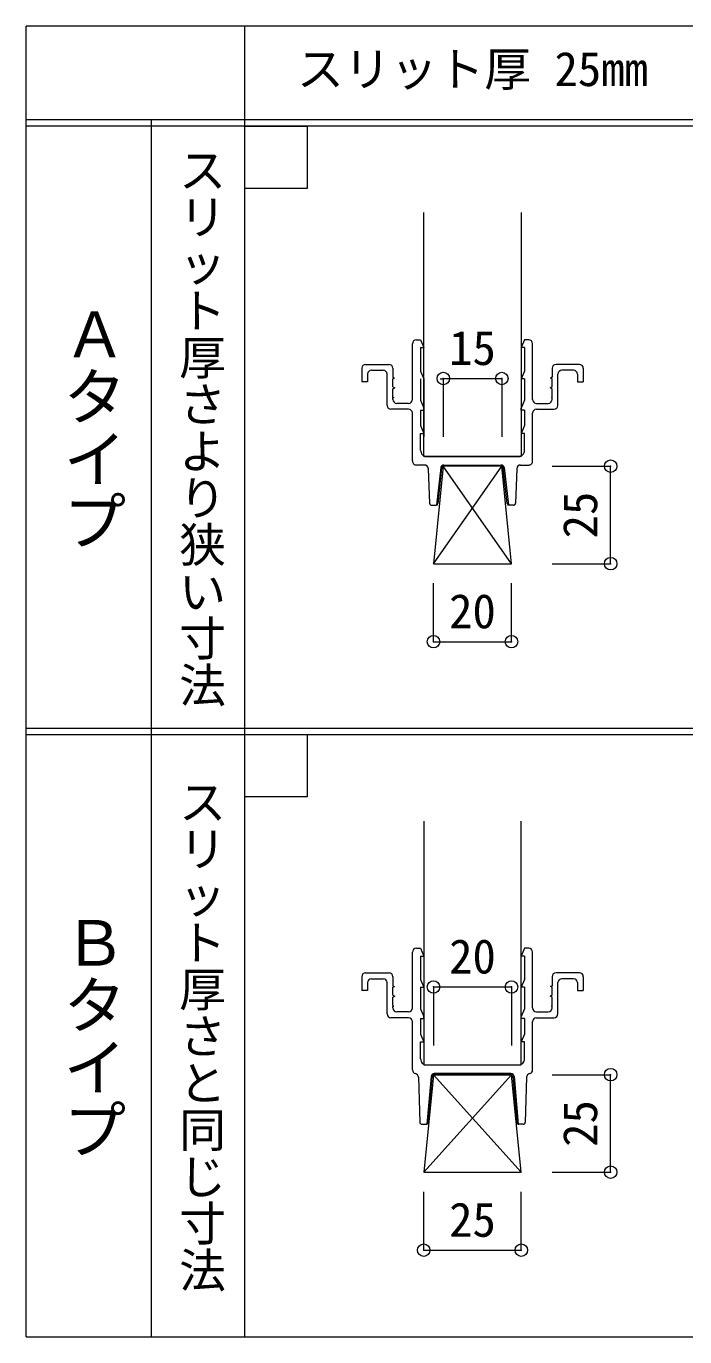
# Model space of a CAD drawing. Units: millimetres on the paper, with parts at other scales. Extents: x -35288 to 200, y -139 to 12382.
# Drawn here: x -90 to -68.9, y -2 to 40 of the extents above; entities that cross this region are included whole.
import ezdxf
from ezdxf.enums import TextEntityAlignment as Align

# ---------------------------------------------------------------- set-up
doc = ezdxf.new("R2010")
doc.units = ezdxf.units.MM
doc.header["$PDMODE"] = 32
doc.header["$PDSIZE"] = 0.4
doc.layers.add('1-0_', color=7, linetype='Continuous', lineweight=9)
doc.layers.add('3-0_通り芯', color=7, linetype='Continuous', lineweight=9)
doc.styles.add('@ＭＳ ゴシック', font='')
doc.styles.add('ＭＳ ゴシック', font='')
doc.styles.get('@ＭＳ ゴシック').set_extended_font_data('@MS Gothic')
doc.styles.get('ＭＳ ゴシック').set_extended_font_data('MS Gothic')

msp = doc.modelspace()

# ---------------------------------------------------------------- linework, layer by layer
at = {"layer": '1-0_'}
for p, q in [((-10, 40), (-90, 40)), ((-90, -2), (-90, 40)), ((-83, -2), (-83, 40)), ((-10, 37), (-90, 37)), ((-86, 37), (-86, -2)), ((-10, 36.8), (-90, 36.8)), ((-90, 17.5), (-10, 17.5)), ((-90, 17.3), (-10, 17.3))]:
    msp.add_line(p, q, dxfattribs=at)
msp.add_lwpolyline([(-90, -2), (-10, -2), (-10, 40)], dxfattribs=at)
for points in [[(-83, 36.8), (-81, 36.8), (-81, 34.8), (-83, 34.8)], [(-83, 17.3), (-81, 17.3), (-81, 15.3), (-83, 15.3)]]:
    msp.add_lwpolyline(points, close=True, dxfattribs=at)
at = {"layer": '3-0_通り芯', "color": 4}
for p, q in [((-77.263, 26.212), (-77.263, 34.025)), ((-74.138, 34.025), (-74.138, 26.212)), ((-74.138, 26.212), (-77.263, 26.212)), ((-77.263, 14.525), (-77.263, 6.712)), ((-74.138, 6.712), (-74.138, 14.525)), ((-77.263, 6.712), (-74.138, 6.712))]:
    msp.add_line(p, q, dxfattribs=at)
at = {"layer": '3-0_通り芯'}
for p, q in [((-77.625, 28.038), (-77.625, 29.825)), ((-77.5, 29.95), (-77.363, 29.95)), ((-77.363, 29.95), (-77.263, 29.7)), ((-74.038, 29.95), (-74.138, 29.7)), ((-73.9, 29.95), (-74.038, 29.95)), ((-73.775, 28.038), (-73.775, 29.825)), ((-77.363, 29.7), (-77.263, 29.7)), ((-77.363, 29.7), (-77.363, 28.95)), ((-74.038, 29.7), (-74.138, 29.7)), ((-74.038, 29.7), (-74.038, 28.95)), ((-79.25, 29.038), (-79.25, 28.6)), ((-79.125, 29.163), (-78.375, 29.163)), ((-78.25, 29.038), (-78.25, 28.75)), ((-73.15, 29.038), (-73.15, 28.75)), ((-72.275, 29.163), (-73.025, 29.163)), ((-72.15, 29.038), (-72.15, 28.6)), ((-79.063, 28.6), (-79.25, 28.6)), ((-79.063, 28.85), (-79.063, 28.6)), ((-78.938, 28.975), (-78.563, 28.975)), ((-78.438, 27.85), (-78.438, 28.85)), ((-78.25, 28.75), (-78.2, 28.725)), ((-78.25, 28.7), (-78.2, 28.725)), ((-78.25, 28.444), (-78.25, 28.7)), ((-77.363, 28.95), (-77.263, 28.7)), ((-77.363, 28.7), (-77.363, 28.013)), ((-77.263, 28.712), (-77.263, 26.837)), ((-76.738, 28.7), (-76.638, 28.7)), ((-76.638, 28.712), (-76.638, 26.837)), ((-76.638, 28.712), (-74.763, 28.712)), ((-74.763, 28.712), (-74.763, 26.837)), ((-74.038, 28.95), (-74.138, 28.7)), ((-74.038, 28.7), (-74.138, 28.7)), ((-74.038, 28.7), (-74.038, 28.013)), ((-73.15, 28.75), (-73.2, 28.725)), ((-73.15, 28.7), (-73.2, 28.725)), ((-73.15, 28.444), (-73.15, 28.7)), ((-72.963, 27.85), (-72.963, 28.85)), ((-72.463, 28.975), (-72.838, 28.975)), ((-72.338, 28.85), (-72.338, 28.6)), ((-72.338, 28.6), (-72.15, 28.6)), ((-78.25, 28.444), (-78.188, 28.413)), ((-78.25, 28.381), (-78.188, 28.413)), ((-78.25, 28.113), (-78.25, 28.381)), ((-73.15, 28.444), (-73.213, 28.413)), ((-73.15, 28.381), (-73.213, 28.413)), ((-73.15, 28.113), (-73.15, 28.381)), ((-77.75, 27.725), (-78.313, 27.725)), ((-78.25, 28.113), (-78.225, 28.1)), ((-78.25, 28.088), (-78.225, 28.1)), ((-78.25, 28.038), (-78.25, 28.088)), ((-77.75, 27.913), (-78.125, 27.913)), ((-77.363, 28.013), (-77.263, 27.763)), ((-74.038, 28.013), (-74.138, 27.763)), ((-73.65, 27.913), (-73.275, 27.913)), ((-73.65, 27.725), (-73.088, 27.725)), ((-73.15, 28.113), (-73.175, 28.1)), ((-73.15, 28.088), (-73.175, 28.1)), ((-73.15, 28.038), (-73.15, 28.088)), ((-77.625, 26.068), (-77.625, 27.6)), ((-77.363, 27.7), (-77.363, 27.2)), ((-74.038, 27.7), (-74.038, 27.2)), ((-73.775, 26.068), (-73.775, 27.6)), ((-77.363, 27.2), (-77.263, 26.95)), ((-77.363, 26.409), (-77.363, 26.95)), ((-77.363, 26.95), (-77.263, 26.95)), ((-74.038, 27.2), (-74.138, 26.95)), ((-74.038, 26.95), (-74.138, 26.95)), ((-74.038, 26.409), (-74.038, 26.95)), ((-77.175, 26.212), (-74.225, 26.212)), ((-77.242, 25.937), (-77.5, 25.937)), ((-77.241, 25.937), (-77.242, 25.937)), ((-77.117, 25.817), (-77.077, 24.71)), ((-76.717, 25.855), (-76.85, 24.653)), ((-76.806, 24.706), (-76.681, 25.844)), ((-76.618, 25.937), (-76.619, 25.937)), ((-76.619, 25.9), (-76.618, 25.9)), ((-76.618, 25.937), (-74.782, 25.937)), ((-74.782, 25.9), (-76.618, 25.9)), ((-74.782, 25.937), (-74.781, 25.937)), ((-74.781, 25.9), (-74.782, 25.9)), ((-74.594, 24.706), (-74.719, 25.844)), ((-74.683, 25.855), (-74.55, 24.653)), ((-74.283, 25.817), (-74.323, 24.71)), ((-74.159, 25.937), (-74.158, 25.937)), ((-74.158, 25.937), (-73.9, 25.937)), ((-73.15, 25.9), (-71.275, 25.9)), ((-71.275, 22.775), (-71.275, 25.9)), ((-77.015, 24.65), (-76.869, 24.65)), ((-74.385, 24.65), (-74.531, 24.65)), ((-73.15, 22.775), (-71.275, 22.775)), ((-76.95, 20.275), (-76.95, 22.15)), ((-74.45, 20.275), (-74.45, 22.15)), ((-76.95, 20.275), (-74.45, 20.275)), ((-77.625, 8.538), (-77.625, 10.325)), ((-77.5, 10.45), (-77.363, 10.45)), ((-77.363, 10.45), (-77.263, 10.2)), ((-77.363, 10.2), (-77.263, 10.2)), ((-77.363, 10.2), (-77.363, 9.45)), ((-74.038, 10.45), (-74.138, 10.2)), ((-74.038, 10.2), (-74.138, 10.2)), ((-73.9, 10.45), (-74.038, 10.45)), ((-74.038, 10.2), (-74.038, 9.45)), ((-73.775, 8.538), (-73.775, 10.325)), ((-79.125, 9.663), (-78.375, 9.663)), ((-72.275, 9.663), (-73.025, 9.663)), ((-79.25, 9.538), (-79.25, 9.1)), ((-79.063, 9.35), (-79.063, 9.1)), ((-78.938, 9.475), (-78.563, 9.475)), ((-78.438, 8.35), (-78.438, 9.35)), ((-78.25, 9.538), (-78.25, 9.25)), ((-78.25, 9.25), (-78.2, 9.225)), ((-77.363, 9.45), (-77.263, 9.2)), ((-74.038, 9.45), (-74.138, 9.2)), ((-73.15, 9.25), (-73.2, 9.225)), ((-73.15, 9.538), (-73.15, 9.25)), ((-72.963, 8.35), (-72.963, 9.35)), ((-72.463, 9.475), (-72.838, 9.475)), ((-72.338, 9.35), (-72.338, 9.1)), ((-72.15, 9.538), (-72.15, 9.1)), ((-79.063, 9.1), (-79.25, 9.1)), ((-78.25, 9.2), (-78.2, 9.225)), ((-78.25, 8.944), (-78.25, 9.2)), ((-78.25, 8.944), (-78.188, 8.913)), ((-78.25, 8.881), (-78.188, 8.913)), ((-78.25, 8.613), (-78.25, 8.881)), ((-77.363, 9.2), (-77.263, 9.2)), ((-77.363, 9.2), (-77.363, 8.513)), ((-76.95, 9.212), (-74.45, 9.212)), ((-76.95, 9.212), (-76.95, 7.337)), ((-74.45, 9.212), (-74.45, 7.337)), ((-74.038, 9.2), (-74.138, 9.2)), ((-74.038, 9.2), (-74.038, 8.513)), ((-73.15, 8.944), (-73.213, 8.913)), ((-73.15, 8.881), (-73.213, 8.913)), ((-73.15, 9.2), (-73.2, 9.225)), ((-73.15, 8.944), (-73.15, 9.2)), ((-73.15, 8.613), (-73.15, 8.881)), ((-72.338, 9.1), (-72.15, 9.1)), ((-78.25, 8.613), (-78.225, 8.6)), ((-78.25, 8.588), (-78.225, 8.6)), ((-78.25, 8.538), (-78.25, 8.588)), ((-77.75, 8.413), (-78.125, 8.413)), ((-77.363, 8.513), (-77.263, 8.263)), ((-74.038, 8.513), (-74.138, 8.263)), ((-73.65, 8.413), (-73.275, 8.413)), ((-73.15, 8.613), (-73.175, 8.6)), ((-73.15, 8.588), (-73.175, 8.6)), ((-73.15, 8.538), (-73.15, 8.588)), ((-77.75, 8.225), (-78.313, 8.225)), ((-77.625, 6.556), (-77.625, 8.1)), ((-77.363, 8.2), (-77.363, 7.7)), ((-74.038, 8.2), (-74.038, 7.7)), ((-73.775, 6.556), (-73.775, 8.1)), ((-73.65, 8.225), (-73.088, 8.225)), ((-77.363, 7.7), (-77.263, 7.45)), ((-74.038, 7.7), (-74.138, 7.45)), ((-77.363, 7.45), (-77.263, 7.45)), ((-77.363, 6.908), (-77.363, 7.45)), ((-74.038, 7.45), (-74.138, 7.45)), ((-74.038, 6.908), (-74.038, 7.45)), ((-77.43, 6.316), (-77.389, 4.873)), ((-77.175, 6.712), (-74.225, 6.712)), ((-77.03, 6.346), (-77.162, 4.816)), ((-77.12, 4.87), (-76.992, 6.343)), ((-76.93, 6.437), (-75.7, 6.437)), ((-75.7, 6.437), (-76.93, 6.437)), ((-76.93, 6.4), (-74.47, 6.4)), ((-75.7, 6.437), (-74.47, 6.437)), ((-74.47, 6.437), (-75.7, 6.437)), ((-74.408, 6.343), (-74.28, 4.87)), ((-74.37, 6.346), (-74.238, 4.816)), ((-73.97, 6.316), (-74.011, 4.873)), ((-73.15, 6.4), (-71.275, 6.4)), ((-71.275, 3.275), (-71.275, 6.4)), ((-77.327, 4.812), (-77.182, 4.812)), ((-74.073, 4.812), (-74.218, 4.812)), ((-73.15, 3.275), (-71.275, 3.275)), ((-77.263, 0.775), (-77.263, 2.65)), ((-74.138, 0.775), (-74.138, 2.65)), ((-77.263, 0.775), (-74.138, 0.775))]:
    msp.add_line(p, q, dxfattribs=at)
at = {"layer": '3-0_通り芯', "color": 3}
for p, q in [((-76.638, 25.9), (-76.95, 22.775)), ((-74.45, 22.775), (-76.638, 25.9)), ((-74.45, 22.775), (-74.763, 25.9)), ((-76.95, 22.775), (-74.45, 22.775)), ((-76.95, 6.4), (-77.263, 3.275)), ((-77.263, 3.275), (-74.45, 6.4)), ((-74.138, 3.275), (-76.95, 6.4)), ((-77.263, 3.275), (-74.138, 3.275))]:
    msp.add_line(p, q, dxfattribs=at)
at = {"layer": '3-0_通り芯'}
for points in [[(-77.363, 27.7), (-77.263, 27.7), (-77.263, 27.763)], [(-74.038, 27.7), (-74.138, 27.7), (-74.138, 27.763)], [(-77.363, 8.2), (-77.263, 8.2), (-77.263, 8.263)], [(-74.038, 8.2), (-74.138, 8.2), (-74.138, 8.263)]]:
    msp.add_lwpolyline(points, dxfattribs=at)
at = {"layer": '3-0_通り芯', "color": 3}
for points in [[(-76.95, 22.775), (-74.763, 25.9), (-76.638, 25.9)], [(-74.138, 3.275), (-74.45, 6.4), (-76.95, 6.4)]]:
    msp.add_lwpolyline(points, dxfattribs=at)
at = {"layer": '3-0_通り芯'}
for centre, radius, start, end in [((-77.5, 29.825), 0.125, 90, 180), ((-73.9, 29.825), 0.125, 360, 90), ((-79.125, 29.038), 0.125, 90, 180), ((-78.375, 29.038), 0.125, 0, 90), ((-73.025, 29.038), 0.125, 90, 180), ((-72.275, 29.038), 0.125, 360, 90), ((-78.938, 28.85), 0.125, 90, 180), ((-78.563, 28.85), 0.125, 0, 90), ((-72.838, 28.85), 0.125, 90, 180), ((-72.463, 28.85), 0.125, 0, 90), ((-78.313, 27.85), 0.125, 180, 270), ((-78.125, 28.038), 0.125, 180, 270), ((-77.75, 28.038), 0.125, 270, 0), ((-77.75, 27.6), 0.125, 0, 90), ((-73.65, 28.038), 0.125, 180, 270), ((-73.65, 27.6), 0.125, 90, 180), ((-73.275, 28.038), 0.125, 270, 360), ((-73.088, 27.85), 0.125, 270, 360), ((-77.5, 26.062), 0.125, 177.3982, 270), ((-77.175, 26.4), 0.188, 177.3982, 270), ((-74.225, 26.4), 0.188, 270, 2.6018), ((-73.9, 26.062), 0.125, 270, 2.6018), ((-77.241, 25.812), 0.125, 2.0402, 90), ((-76.619, 25.837), 0.1, 90, 169.81), ((-76.619, 25.837), 0.0625, 90, 173.7227), ((-74.781, 25.837), 0.1, 10.19, 90), ((-74.781, 25.837), 0.0625, 6.2773, 90), ((-74.159, 25.812), 0.125, 90, 177.9598), ((-77.015, 24.712), 0.0625, 182.0402, 270), ((-76.869, 24.712), 0.0625, 270, 353.7227), ((-74.531, 24.712), 0.0625, 186.2773, 270), ((-74.385, 24.712), 0.0625, 270, 357.9597), ((-77.5, 10.325), 0.125, 90, 180), ((-73.9, 10.325), 0.125, 360, 90), ((-79.125, 9.538), 0.125, 90, 180), ((-78.375, 9.538), 0.125, 0, 90), ((-73.025, 9.538), 0.125, 90, 180), ((-72.275, 9.538), 0.125, 360, 90), ((-78.938, 9.35), 0.125, 90, 180), ((-78.563, 9.35), 0.125, 0, 90), ((-72.838, 9.35), 0.125, 90, 180), ((-72.463, 9.35), 0.125, 360, 90), ((-78.125, 8.538), 0.125, 180, 270), ((-77.75, 8.538), 0.125, 270, 0), ((-73.65, 8.538), 0.125, 180, 270), ((-73.275, 8.538), 0.125, 270, 360), ((-78.313, 8.35), 0.125, 180, 270), ((-77.75, 8.1), 0.125, 0, 90), ((-73.65, 8.1), 0.125, 90, 180), ((-73.088, 8.35), 0.125, 270, 360), ((-77.175, 6.9), 0.188, 177.3982, 270), ((-74.225, 6.9), 0.188, 270, 2.6018), ((-77.497, 6.559), 0.128, 180.7845, 255.5169), ((-77.555, 6.312), 0.125, 1.6168, 78.1244), ((-76.93, 6.337), 0.1, 90, 175.0497), ((-76.93, 6.337), 0.0625, 90, 175.0497), ((-74.47, 6.337), 0.1, 4.9503, 90), ((-74.47, 6.337), 0.0625, 4.9503, 90), ((-73.845, 6.312), 0.125, 101.8756, 178.3832), ((-73.903, 6.559), 0.128, 284.4832, 359.2154), ((-77.327, 4.875), 0.0625, 181.6168, 270), ((-77.182, 4.875), 0.0625, 270, 355.0497), ((-74.218, 4.875), 0.0625, 184.9503, 270), ((-74.073, 4.875), 0.0625, 270, 358.3832)]:
    msp.add_arc(centre, radius, start, end, dxfattribs=at)
for p in [(-76.638, 28.712), (-74.763, 28.712), (-71.275, 25.9), (-71.275, 22.775), (-76.95, 20.275), (-74.45, 20.275), (-76.95, 9.212), (-74.45, 9.212), (-71.275, 6.4), (-71.275, 3.275), (-77.263, 0.775), (-74.138, 0.775)]:
    msp.add_point(p, dxfattribs=at)

# ---------------------------------------------------------------- texts
at = {"layer": '1-0_', "style": 'ＭＳ ゴシック'}
msp.add_text('スリット厚 25mm', height=1.1, dxfattribs=at).set_placement((-81.325, 37.75), align=Align.BOTTOM_LEFT)
at = {"layer": '1-0_', "style": '@ＭＳ ゴシック'}
for s, height, p in [('スリット厚さより狭い寸法', 1.1, (-85.25, 36.15)), ('Ａタイプ', 1.466, (-89, 31.15)), ('スリット厚さと同じ寸法', 1.1, (-85.25, 15.9)), ('Ｂタイプ', 1.466, (-89, 11.65))]:
    msp.add_text(s, height=height, rotation=270, dxfattribs=at).set_placement(p, align=Align.BOTTOM_LEFT)
at = {"layer": '3-0_通り芯', "style": 'ＭＳ ゴシック'}
for s, p in [('15', (-76.45, 28.812)), ('20', (-76.45, 20.375)), ('20', (-76.45, 9.312)), ('25', (-76.45, 0.875))]:
    msp.add_text(s, height=1.1, dxfattribs=at).set_placement(p, align=Align.BOTTOM_LEFT)
for p in [(-71.375, 23.587), (-71.375, 4.087)]:
    msp.add_text('25', height=1.1, rotation=90, dxfattribs=at).set_placement(p, align=Align.BOTTOM_LEFT)

doc.saveas('drawing.dxf')
